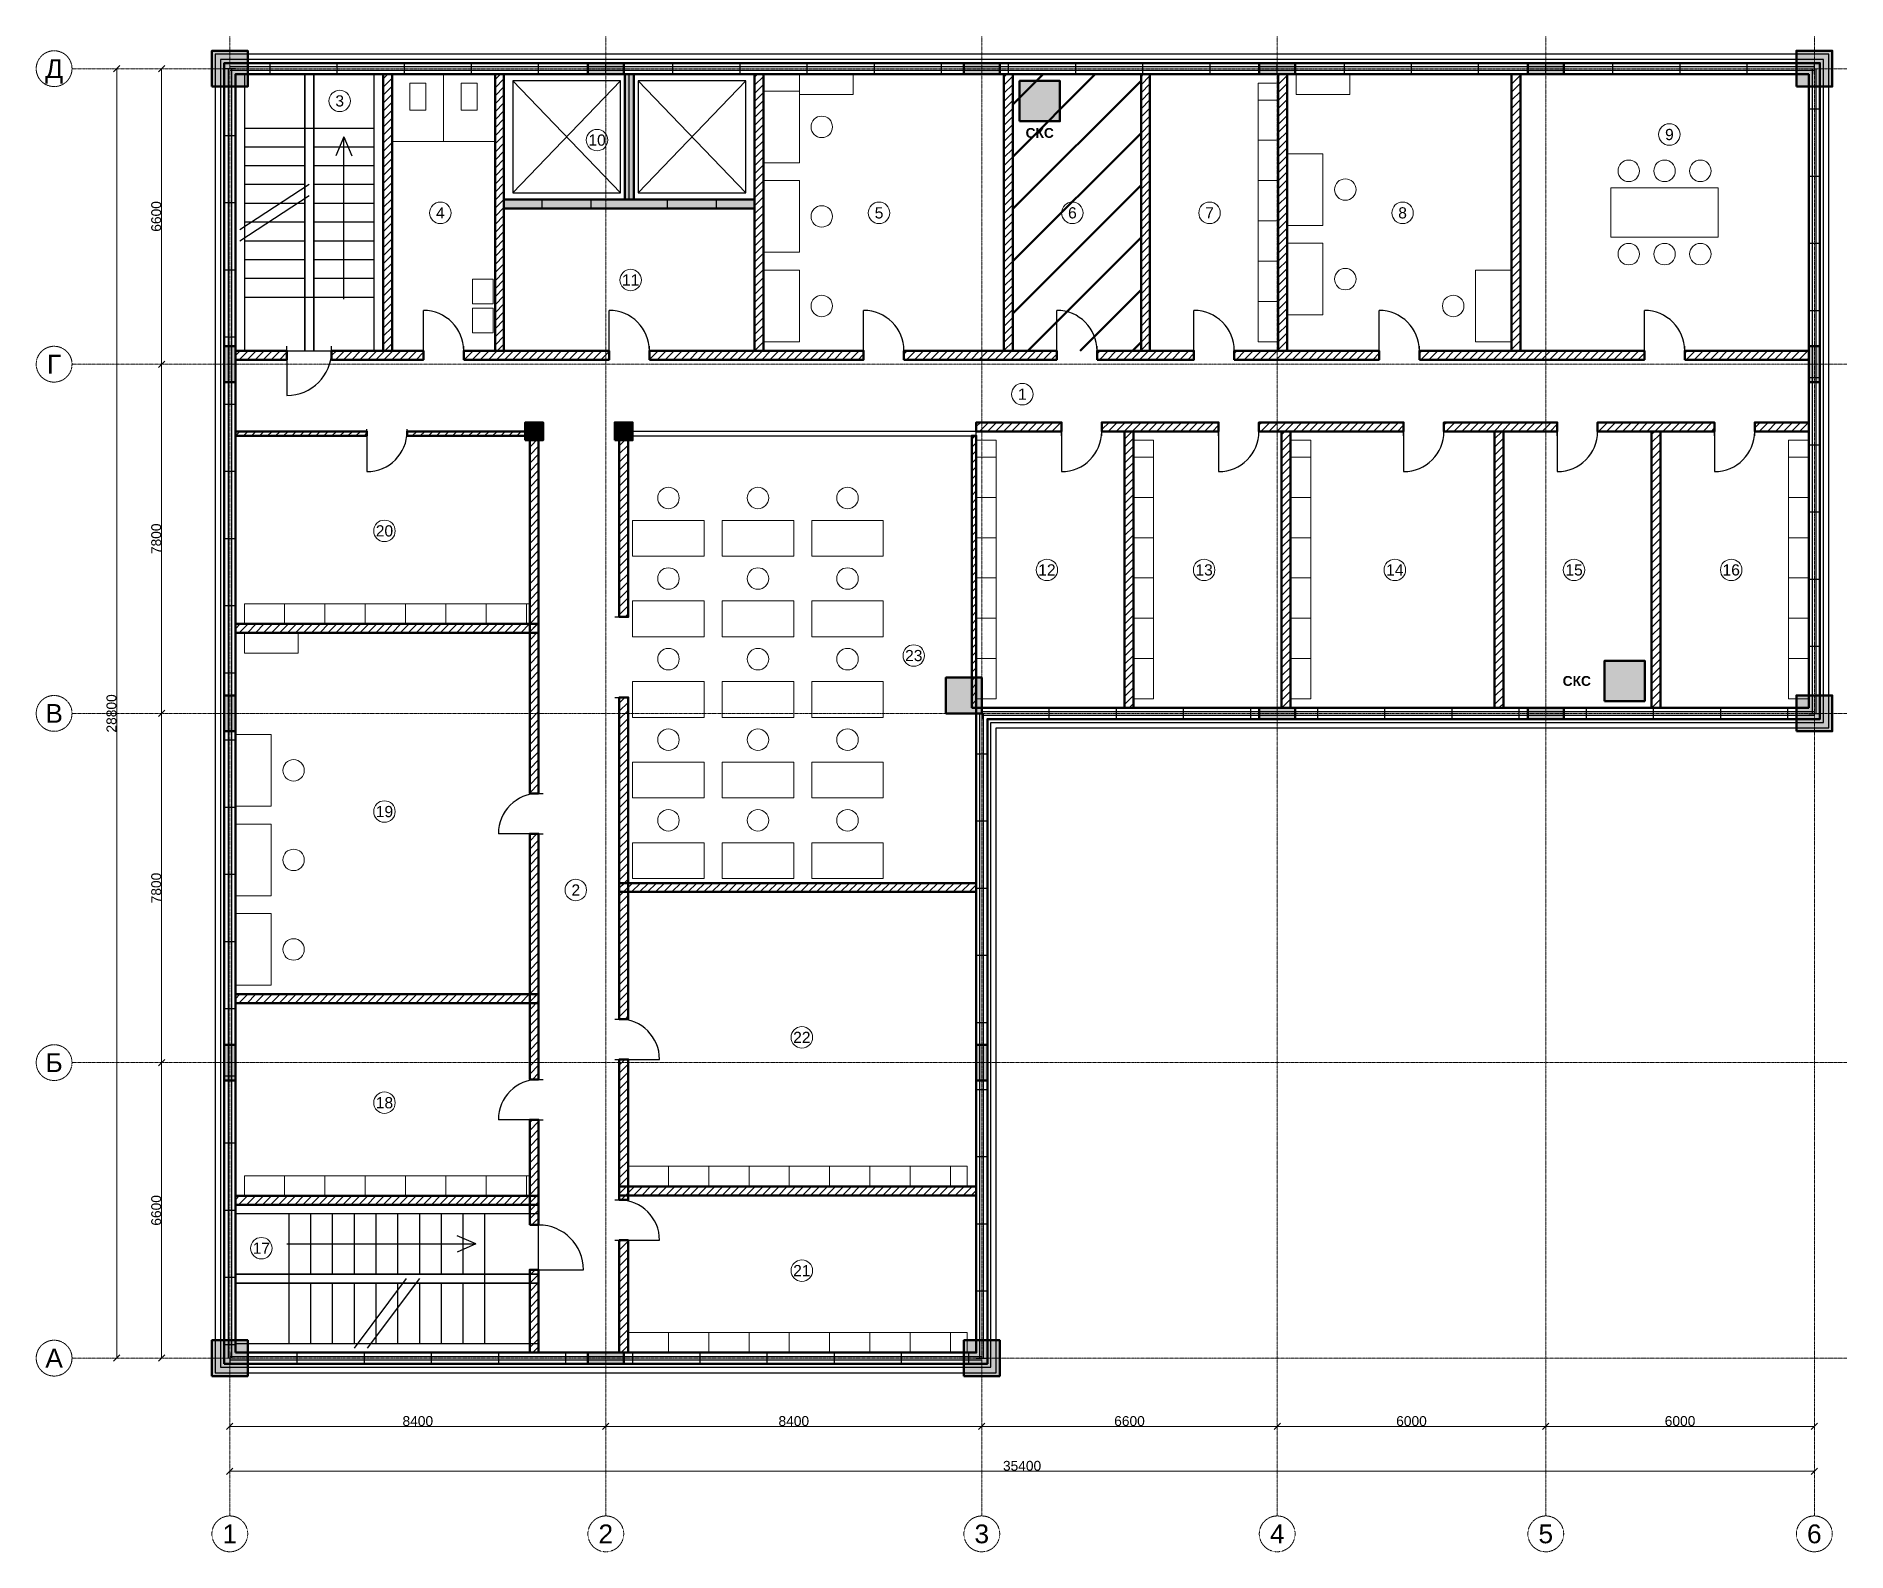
# Model space of a CAD drawing. Header units: millimetres. Extents: x -4325 to 36125, y -4325 to 29525.
import ezdxf
from ezdxf.enums import TextEntityAlignment as Align

# ---------------------------------------------------------------- set-up
doc = ezdxf.new("R2010")
doc.units = ezdxf.units.MM
doc.linetypes.add('CENTER2', pattern=[2.541, 1.587, -0.318, 0.318, -0.318])
for name, color, linetype, lineweight in [('A-ANNO-ROOM', 7, 'CONTINUOUS', 18), ('A-DIMS', 8, 'CONTINUOUS', 13), ('A-DOOR', 3, 'CONTINUOUS', 25), ('A-ELEV', 7, 'CONTINUOUS', 25), ('A-FACADE-PANEL', 8, 'CONTINUOUS', 25), ('A-FURN', 8, 'CONTINUOUS', 18), ('A-GLAZ-RIBBON', 5, 'CONTINUOUS', 25), ('A-GRID', 8, 'CENTER2', 13), ('A-HATCH', 9, 'CONTINUOUS', 9), ('A-OUTLINE', 7, 'CONTINUOUS', 50), ('A-SANI', 8, 'CONTINUOUS', 18), ('A-STAIR', 7, 'CONTINUOUS', 25), ('A-WALL-BLOCK', 9, 'CONTINUOUS', 50), ('A-WALL-GLASS', 4, 'CONTINUOUS', 25), ('A-WALL-RC', 7, 'CONTINUOUS', 50), ('E-SCS-RISER', 1, 'CONTINUOUS', 50), ('E-SERVER-ROOM', 1, 'CONTINUOUS', 50)]:
    doc.layers.add(name, color=color, linetype=linetype, lineweight=lineweight)
doc.styles.add('Arial-Bold', font='arialbd.ttf')
doc.styles.get("Standard").update_dxf_attribs({"font": 'arial.ttf'})

msp = doc.modelspace()

# ---------------------------------------------------------------- hatches: boundary and pattern name
at = {"layer": 'A-HATCH'}
h = msp.add_hatch(dxfattribs=at)
h.set_pattern_fill('ANSI31', scale=40)
h.paths.add_polyline_path([(3425, 22500), (3625, 22500), (3625, 28675), (3625, 28675), (3425, 28675), (3425, 28675)])
h = msp.add_hatch(dxfattribs=at)
h.set_pattern_fill('ANSI31', scale=40)
h.paths.add_polyline_path([(5925, 22500), (6125, 22500), (6125, 28675), (6125, 28675), (5925, 28675), (5925, 28675)])
h = msp.add_hatch(dxfattribs=at)
h.set_pattern_fill('ANSI31', scale=40)
h.paths.add_polyline_path([(11725, 22500), (11925, 22500), (11925, 28675), (11925, 28675), (11725, 28675), (11725, 28675)])
h = msp.add_hatch(dxfattribs=at)
h.set_pattern_fill('ANSI31', scale=40)
h.paths.add_polyline_path([(17294, 22500), (17494, 22500), (17494, 28675), (17494, 28675), (17294, 28675), (17294, 28675)])
h = msp.add_hatch(dxfattribs=at)
h.set_pattern_fill('ANSI31', scale=40)
h.paths.add_polyline_path([(20358, 22500), (20558, 22500), (20558, 28675), (20558, 28675), (20358, 28675), (20358, 28675)])
h = msp.add_hatch(dxfattribs=at)
h.set_pattern_fill('ANSI31', scale=40)
h.paths.add_polyline_path([(23421, 22500), (23621, 22500), (23621, 28675), (23621, 28675), (23421, 28675), (23421, 28675)])
h = msp.add_hatch(dxfattribs=at)
h.set_pattern_fill('ANSI31', scale=40)
h.paths.add_polyline_path([(28632, 22500), (28832, 22500), (28832, 28675), (28832, 28675), (28632, 28675), (28632, 28675)])
h = msp.add_hatch(dxfattribs=at)
h.set_pattern_fill('ANSI31', scale=40)
h.paths.add_polyline_path([(125, 22300), (125, 22300), (1275, 22300), (1275, 22500), (125, 22500), (125, 22500)])
h = msp.add_hatch(dxfattribs=at)
h.set_pattern_fill('ANSI31', scale=40)
h.paths.add_polyline_path([(2275, 22300), (4325, 22300), (4325, 22500), (2275, 22500)])
h = msp.add_hatch(dxfattribs=at)
h.set_pattern_fill('ANSI31', scale=40)
h.paths.add_polyline_path([(5225, 22300), (8475, 22300), (8475, 22500), (5225, 22500)])
h = msp.add_hatch(dxfattribs=at)
h.set_pattern_fill('ANSI31', scale=40)
h.paths.add_polyline_path([(9375, 22300), (14160, 22300), (14160, 22500), (9375, 22500)])
h = msp.add_hatch(dxfattribs=at)
h.set_pattern_fill('ANSI31', scale=40)
h.paths.add_polyline_path([(15060, 22300), (18476, 22300), (18476, 22500), (15060, 22500)])
h = msp.add_hatch(dxfattribs=at)
h.set_pattern_fill('ANSI31', scale=40)
h.paths.add_polyline_path([(19376, 22300), (21540, 22300), (21540, 22500), (19376, 22500)])
h = msp.add_hatch(dxfattribs=at)
h.set_pattern_fill('ANSI31', scale=40)
h.paths.add_polyline_path([(22440, 22300), (25676, 22300), (25676, 22500), (22440, 22500)])
h = msp.add_hatch(dxfattribs=at)
h.set_pattern_fill('ANSI31', scale=40)
h.paths.add_polyline_path([(26576, 22300), (31604, 22300), (31604, 22500), (26576, 22500)])
h = msp.add_hatch(dxfattribs=at)
h.set_pattern_fill('ANSI31', scale=40)
h.paths.add_polyline_path([(32504, 22300), (35275, 22300), (35275, 22300), (35275, 22500), (35275, 22500), (32504, 22500)])
h = msp.add_hatch(dxfattribs=at)
h.set_pattern_fill('ANSI31', scale=40)
h.paths.add_polyline_path([(125, 20600), (125, 20600), (3062, 20600), (3062, 20700), (125, 20700), (125, 20700)])
h = msp.add_hatch(dxfattribs=at)
h.set_pattern_fill('ANSI31', scale=40)
h.paths.add_polyline_path([(3962, 20600), (6700, 20600), (6700, 20700), (3962, 20700)])
h = msp.add_hatch(dxfattribs=at)
h.set_pattern_fill('ANSI31', scale=40)
h.paths.add_polyline_path([(6700, 12612), (6900, 12612), (6900, 20700), (6700, 20700)])
h = msp.add_hatch(dxfattribs=at)
h.set_pattern_fill('ANSI31', scale=40)
h.paths.add_polyline_path([(8700, 16556), (8900, 16556), (8900, 20700), (8700, 20700)])
h = msp.add_hatch(dxfattribs=at)
h.set_pattern_fill('ANSI31', scale=40)
h.paths.add_polyline_path([(16675, 20700), (18581, 20700), (18581, 20900), (16675, 20900)])
h = msp.add_hatch(dxfattribs=at)
h.set_pattern_fill('ANSI31', scale=40)
h.paths.add_polyline_path([(19481, 20700), (22092, 20700), (22092, 20900), (19481, 20900)])
h = msp.add_hatch(dxfattribs=at)
h.set_pattern_fill('ANSI31', scale=40)
h.paths.add_polyline_path([(19987, 14525), (20187, 14525), (20187, 14525), (20187, 20700), (19987, 20700), (19987, 14525)])
h = msp.add_hatch(dxfattribs=at)
h.set_pattern_fill('ANSI31', scale=40)
h.paths.add_polyline_path([(22992, 20700), (26225, 20700), (26225, 20900), (22992, 20900)])
h = msp.add_hatch(dxfattribs=at)
h.set_pattern_fill('ANSI31', scale=40)
h.paths.add_polyline_path([(23498, 14525), (23698, 14525), (23698, 14525), (23698, 20700), (23498, 20700), (23498, 14525)])
h = msp.add_hatch(dxfattribs=at)
h.set_pattern_fill('ANSI31', scale=40)
h.paths.add_polyline_path([(27125, 20700), (29658, 20700), (29658, 20900), (27125, 20900)])
h = msp.add_hatch(dxfattribs=at)
h.set_pattern_fill('ANSI31', scale=40)
h.paths.add_polyline_path([(28252, 14525), (28452, 14525), (28452, 14525), (28452, 20700), (28252, 20700), (28252, 14525)])
h = msp.add_hatch(dxfattribs=at)
h.set_pattern_fill('ANSI31', scale=40)
h.paths.add_polyline_path([(30558, 20700), (33169, 20700), (33169, 20900), (30558, 20900)])
h = msp.add_hatch(dxfattribs=at)
h.set_pattern_fill('ANSI31', scale=40)
h.paths.add_polyline_path([(31763, 14525), (31963, 14525), (31963, 14525), (31963, 20700), (31763, 20700), (31763, 14525)])
h = msp.add_hatch(dxfattribs=at)
h.set_pattern_fill('ANSI31', scale=40)
h.paths.add_polyline_path([(34069, 20700), (35275, 20700), (35275, 20700), (35275, 20900), (35275, 20900), (34069, 20900)])
h = msp.add_hatch(dxfattribs=at)
h.set_pattern_fill('ANSI31', scale=40)
h.paths.add_polyline_path([(16575, 14525), (16675, 14525), (16675, 14525), (16675, 20600), (16575, 20600), (16575, 14525)])
h = msp.add_hatch(dxfattribs=at)
h.set_pattern_fill('ANSI31', scale=40)
h.paths.add_polyline_path([(125, 16197), (125, 16197), (6900, 16197), (6900, 16397), (125, 16397), (125, 16397)])
h = msp.add_hatch(dxfattribs=at)
h.set_pattern_fill('ANSI31', scale=40)
h.paths.add_polyline_path([(8700, 7573), (8900, 7573), (8900, 14756), (8700, 14756)])
h = msp.add_hatch(dxfattribs=at)
h.set_pattern_fill('ANSI31', scale=40)
h.paths.add_polyline_path([(6700, 6226), (6900, 6226), (6900, 11712), (6700, 11712)])
h = msp.add_hatch(dxfattribs=at)
h.set_pattern_fill('ANSI31', scale=40)
h.paths.add_polyline_path([(8700, 10412), (16675, 10412), (16675, 10412), (16675, 10612), (16675, 10612), (8700, 10612)])
h = msp.add_hatch(dxfattribs=at)
h.set_pattern_fill('ANSI31', scale=40)
h.paths.add_polyline_path([(125, 7928), (125, 7928), (6900, 7928), (6900, 8128), (125, 8128), (125, 8128)])
h = msp.add_hatch(dxfattribs=at)
h.set_pattern_fill('ANSI31', scale=40)
h.paths.add_polyline_path([(8700, 3534), (8900, 3534), (8900, 6673), (8700, 6673)])
h = msp.add_hatch(dxfattribs=at)
h.set_pattern_fill('ANSI31', scale=40)
h.paths.add_polyline_path([(6700, 2975), (6900, 2975), (6900, 5326), (6700, 5326)])
h = msp.add_hatch(dxfattribs=at)
h.set_pattern_fill('ANSI31', scale=40)
h.paths.add_polyline_path([(8700, 3634), (16675, 3634), (16675, 3634), (16675, 3834), (16675, 3834), (8700, 3834)])
h = msp.add_hatch(dxfattribs=at)
h.set_pattern_fill('ANSI31', scale=40)
h.paths.add_polyline_path([(125, 3425), (125, 3425), (6900, 3425), (6900, 3625), (125, 3625), (125, 3625)])
h = msp.add_hatch(dxfattribs=at)
h.set_pattern_fill('ANSI31', scale=40)
h.paths.add_polyline_path([(8700, 125), (8900, 125), (8900, 125), (8900, 2634), (8700, 2634), (8700, 125)])
h = msp.add_hatch(dxfattribs=at)
h.set_pattern_fill('ANSI31', scale=40)
h.paths.add_polyline_path([(6700, 125), (6900, 125), (6900, 125), (6900, 1975), (6700, 1975), (6700, 125)])
at = {"layer": 'A-WALL-RC'}
h = msp.add_hatch(color=7, dxfattribs=at)
h.dxf.hatch_style = 1
h.paths.add_polyline_path([(-400, 28400), (400, 28400), (400, 29200), (-400, 29200)])
h = msp.add_hatch(color=7, dxfattribs=at)
h.dxf.hatch_style = 1
h.paths.add_polyline_path([(35000, 28400), (35800, 28400), (35800, 29200), (35000, 29200)])
h = msp.add_hatch(color=7, dxfattribs=at)
h.dxf.hatch_style = 1
h.paths.add_polyline_path([(8000, 28675), (8800, 28675), (8800, 28925), (8000, 28925)])
h = msp.add_hatch(color=7, dxfattribs=at)
h.dxf.hatch_style = 1
h.paths.add_polyline_path([(16400, 28675), (17200, 28675), (17200, 28925), (16400, 28925)])
h = msp.add_hatch(color=7, dxfattribs=at)
h.dxf.hatch_style = 1
h.paths.add_polyline_path([(23000, 28675), (23800, 28675), (23800, 28925), (23000, 28925)])
h = msp.add_hatch(color=7, dxfattribs=at)
h.dxf.hatch_style = 1
h.paths.add_polyline_path([(29000, 28675), (29800, 28675), (29800, 28925), (29000, 28925)])
h = msp.add_hatch(color=7, dxfattribs=at)
h.dxf.hatch_style = 1
h.paths.add_polyline_path([(8825, 25875), (9025, 25875), (9025, 28675), (9025, 28675), (8825, 28675), (8825, 28675)])
h = msp.add_hatch(color=7, dxfattribs=at)
h.dxf.hatch_style = 1
h.paths.add_polyline_path([(6125, 25675), (11725, 25675), (11725, 25875), (6125, 25875)])
h = msp.add_hatch(color=7, dxfattribs=at)
h.dxf.hatch_style = 1
h.paths.add_polyline_path([(-125, 21800), (125, 21800), (125, 22600), (-125, 22600)])
h = msp.add_hatch(color=7, dxfattribs=at)
h.dxf.hatch_style = 1
h.paths.add_polyline_path([(35275, 21800), (35525, 21800), (35525, 22600), (35275, 22600)])
h = msp.add_hatch(color=7, dxfattribs=at)
h.dxf.hatch_style = 1
h.paths.add_polyline_path([(6600, 20500), (7000, 20500), (7000, 20900), (6600, 20900)])
h = msp.add_hatch(color=7, dxfattribs=at)
h.dxf.hatch_style = 1
h.paths.add_polyline_path([(8600, 20500), (9000, 20500), (9000, 20900), (8600, 20900)])
h = msp.add_hatch(color=7, dxfattribs=at)
h.dxf.hatch_style = 1
h.paths.add_polyline_path([(16000, 14400), (16800, 14400), (16800, 15200), (16000, 15200)])
h = msp.add_hatch(color=7, dxfattribs=at)
h.dxf.hatch_style = 1
h.paths.add_polyline_path([(-125, 14000), (125, 14000), (125, 14800), (-125, 14800)])
h = msp.add_hatch(color=7, dxfattribs=at)
h.dxf.hatch_style = 1
h.paths.add_polyline_path([(35000, 14000), (35800, 14000), (35800, 14800), (35000, 14800)])
h = msp.add_hatch(color=7, dxfattribs=at)
h.dxf.hatch_style = 1
h.paths.add_polyline_path([(23000, 14275), (23800, 14275), (23800, 14525), (23000, 14525)])
h = msp.add_hatch(color=7, dxfattribs=at)
h.dxf.hatch_style = 1
h.paths.add_polyline_path([(29000, 14275), (29800, 14275), (29800, 14525), (29000, 14525)])
h = msp.add_hatch(color=7, dxfattribs=at)
h.dxf.hatch_style = 1
h.paths.add_polyline_path([(-125, 6200), (125, 6200), (125, 7000), (-125, 7000)])
h = msp.add_hatch(color=7, dxfattribs=at)
h.dxf.hatch_style = 1
h.paths.add_polyline_path([(16675, 6200), (16925, 6200), (16925, 7000), (16675, 7000)])
h = msp.add_hatch(color=7, dxfattribs=at)
h.dxf.hatch_style = 1
h.paths.add_polyline_path([(-400, -400), (400, -400), (400, 400), (-400, 400)])
h = msp.add_hatch(color=7, dxfattribs=at)
h.dxf.hatch_style = 1
h.paths.add_polyline_path([(8000, -125), (8800, -125), (8800, 125), (8000, 125)])
h = msp.add_hatch(color=7, dxfattribs=at)
h.dxf.hatch_style = 1
h.paths.add_polyline_path([(16400, -400), (17200, -400), (17200, 400), (16400, 400)])
at = {"layer": 'E-SCS-RISER'}
h = msp.add_hatch(color=7, dxfattribs=at)
h.dxf.hatch_style = 1
h.paths.add_polyline_path([(17644, 27625), (18544, 27625), (18544, 28525), (17644, 28525)])
h = msp.add_hatch(color=7, dxfattribs=at)
h.dxf.hatch_style = 1
h.paths.add_polyline_path([(30713, 14675), (31613, 14675), (31613, 15575), (30713, 15575)])
at = {"layer": 'E-SERVER-ROOM'}
h = msp.add_hatch(dxfattribs=at)
h.set_pattern_fill('ANSI31', scale=260)
h.paths.add_polyline_path([(17494, 22500), (20358, 22500), (20358, 28675), (17494, 28675)])

# ---------------------------------------------------------------- linework, layer by layer
at = {"layer": 'A-ANNO-ROOM'}
for centre in [(2455, 28080), (32162, 27330), (8205, 27205), (4705, 25580), (14505, 25580), (18824, 25580), (21888, 25580), (26201, 25580), (8955, 24080), (17705, 21530), (3455, 18477), (18255, 17605), (21767, 17605), (26028, 17605), (30032, 17605), (33543, 17605), (15280, 15692), (3455, 12208), (7730, 10455), (12780, 7164), (3455, 5705), (705, 2455), (12780, 1955)]:
    msp.add_circle(centre, 240, dxfattribs=at)
at = {"layer": 'A-DIMS'}
for p, q in [((-2596, 28729), (-2454, 28871)), ((-2525, 0), (-2525, 28800)), ((-1596, 28729), (-1454, 28871)), ((-1525, 22200), (-1525, 28800)), ((-1596, 22129), (-1454, 22271)), ((-1596, 22129), (-1454, 22271)), ((-1525, 14400), (-1525, 22200)), ((-1596, 14329), (-1454, 14471)), ((-1596, 14329), (-1454, 14471)), ((-1525, 6600), (-1525, 14400)), ((-1596, 6529), (-1454, 6671)), ((-1596, 6529), (-1454, 6671)), ((-1525, 0), (-1525, 6600)), ((-2596, -71), (-2454, 71)), ((-1596, -71), (-1454, 71)), ((-71, -1596), (71, -1454)), ((0, -1525), (8400, -1525)), ((8329, -1596), (8471, -1454)), ((8329, -1596), (8471, -1454)), ((8400, -1525), (16800, -1525)), ((16729, -1596), (16871, -1454)), ((16729, -1596), (16871, -1454)), ((16800, -1525), (23400, -1525)), ((23329, -1596), (23471, -1454)), ((23329, -1596), (23471, -1454)), ((23400, -1525), (29400, -1525)), ((29329, -1596), (29471, -1454)), ((29329, -1596), (29471, -1454)), ((29400, -1525), (35400, -1525)), ((35329, -1596), (35471, -1454)), ((-71, -2596), (71, -2454)), ((0, -2525), (35400, -2525)), ((35329, -2596), (35471, -2454))]:
    msp.add_line(p, q, dxfattribs=at)
at = {"layer": 'A-DOOR'}
for p, q in [((6975, 25675), (6975, 25875)), ((8075, 25675), (8075, 25875)), ((9775, 25675), (9775, 25875)), ((10875, 25675), (10875, 25875)), ((4325, 22500), (4325, 23400)), ((8475, 22500), (8475, 23400)), ((14160, 22500), (14160, 23400)), ((18476, 22500), (18476, 23400)), ((21540, 22500), (21540, 23400)), ((25676, 22500), (25676, 23400)), ((31604, 22500), (31604, 23400)), ((1275, 22400), (1275, 22600)), ((1275, 22500), (1275, 21500)), ((2275, 22400), (2275, 22600)), ((4325, 22400), (4325, 22600)), ((5225, 22400), (5225, 22600)), ((8475, 22400), (8475, 22600)), ((9375, 22400), (9375, 22600)), ((14160, 22400), (14160, 22600)), ((15060, 22400), (15060, 22600)), ((18476, 22400), (18476, 22600)), ((19376, 22400), (19376, 22600)), ((21540, 22400), (21540, 22600)), ((22440, 22400), (22440, 22600)), ((25676, 22400), (25676, 22600)), ((26576, 22400), (26576, 22600)), ((31604, 22400), (31604, 22600)), ((32504, 22400), (32504, 22600)), ((3062, 20650), (3062, 20750)), ((3062, 20700), (3062, 19800)), ((3962, 20650), (3962, 20750)), ((18581, 20600), (18581, 20800)), ((18581, 20700), (18581, 19800)), ((19481, 20600), (19481, 20800)), ((22092, 20600), (22092, 20800)), ((22092, 20700), (22092, 19800)), ((22992, 20600), (22992, 20800)), ((26225, 20600), (26225, 20800)), ((26225, 20700), (26225, 19800)), ((27125, 20600), (27125, 20800)), ((29658, 20600), (29658, 20800)), ((29658, 20700), (29658, 19800)), ((30558, 20600), (30558, 20800)), ((33169, 20600), (33169, 20800)), ((33169, 20700), (33169, 19800)), ((34069, 20600), (34069, 20800)), ((8600, 16556), (8800, 16556)), ((8600, 14756), (8800, 14756)), ((6800, 12612), (7000, 12612)), ((6900, 11712), (6000, 11712)), ((6800, 11712), (7000, 11712)), ((8600, 7573), (8800, 7573)), ((8600, 6673), (8800, 6673)), ((8700, 6673), (9600, 6673)), ((6800, 6226), (7000, 6226)), ((6900, 5326), (6000, 5326)), ((6800, 5326), (7000, 5326)), ((8600, 3534), (8800, 3534)), ((6800, 2975), (7000, 2975)), ((8600, 2634), (8800, 2634)), ((8700, 2634), (9600, 2634)), ((6800, 1975), (7000, 1975)), ((6900, 1975), (7900, 1975))]:
    msp.add_line(p, q, dxfattribs=at)
for centre, radius, start, end in [((4325, 22500), 900, 0, 90), ((8475, 22500), 900, 0, 90), ((14160, 22500), 900, 0, 90), ((18476, 22500), 900, 0, 90), ((21540, 22500), 900, 0, 90), ((25676, 22500), 900, 0, 90), ((31604, 22500), 900, 0, 90), ((1275, 22500), 1000, -90, 0), ((3062, 20700), 900, -90, 0), ((18581, 20700), 900, -90, 0), ((22092, 20700), 900, -90, 0), ((26225, 20700), 900, -90, 0), ((29658, 20700), 900, -90, 0), ((33169, 20700), 900, -90, 0), ((6900, 11712), 900, 90, 180), ((8700, 6673), 900, 0, 90), ((6900, 5326), 900, 90, 180), ((8700, 2634), 900, 0, 90), ((6900, 1975), 1000, 0, 90)]:
    msp.add_arc(centre, radius, start, end, dxfattribs=at)
at = {"layer": 'A-ELEV'}
for p, q in [((6325, 26025), (8725, 28525)), ((6325, 28525), (8725, 26025)), ((8925, 25875), (8925, 28675)), ((9125, 26025), (11525, 28525)), ((9125, 28525), (11525, 26025))]:
    msp.add_line(p, q, dxfattribs=at)
for points in [[(6325, 26025), (8725, 26025), (8725, 28525), (6325, 28525)], [(9125, 26025), (11525, 26025), (11525, 28525), (9125, 28525)]]:
    msp.add_lwpolyline(points, close=True, dxfattribs=at)
at = {"layer": 'A-FACADE-PANEL'}
for points in [[(-325, -325), (17125, -325), (17125, 14075), (35725, 14075), (35725, 29125), (-325, 29125)], [(-205, -205), (17005, -205), (17005, 14195), (35605, 14195), (35605, 29005), (-205, 29005)]]:
    msp.add_lwpolyline(points, close=True, dxfattribs=at)
at = {"layer": 'A-FURN'}
for p, q in [((22971, 28100), (23421, 28100)), ((22971, 27200), (23421, 27200)), ((22971, 26300), (23421, 26300)), ((22971, 25400), (23421, 25400)), ((22971, 24500), (23421, 24500)), ((22971, 23600), (23421, 23600)), ((16675, 20125), (17125, 20125)), ((20187, 20125), (20637, 20125)), ((23698, 20125), (24148, 20125)), ((34825, 20125), (35275, 20125)), ((16675, 19225), (17125, 19225)), ((20187, 19225), (20637, 19225)), ((23698, 19225), (24148, 19225)), ((34825, 19225), (35275, 19225)), ((16675, 18325), (17125, 18325)), ((20187, 18325), (20637, 18325)), ((23698, 18325), (24148, 18325)), ((34825, 18325), (35275, 18325)), ((16675, 17425), (17125, 17425)), ((20187, 17425), (20637, 17425)), ((23698, 17425), (24148, 17425)), ((34825, 17425), (35275, 17425)), ((1225, 16397), (1225, 16847)), ((2125, 16397), (2125, 16847)), ((3025, 16397), (3025, 16847)), ((3925, 16397), (3925, 16847)), ((4825, 16397), (4825, 16847)), ((5725, 16397), (5725, 16847)), ((6625, 16397), (6625, 16847)), ((16675, 16525), (17125, 16525)), ((20187, 16525), (20637, 16525)), ((23698, 16525), (24148, 16525)), ((34825, 16525), (35275, 16525)), ((16675, 15625), (17125, 15625)), ((20187, 15625), (20637, 15625)), ((23698, 15625), (24148, 15625)), ((34825, 15625), (35275, 15625)), ((1225, 3625), (1225, 4075)), ((2125, 3625), (2125, 4075)), ((3025, 3625), (3025, 4075)), ((3925, 3625), (3925, 4075)), ((4825, 3625), (4825, 4075)), ((5725, 3625), (5725, 4075)), ((6625, 3625), (6625, 4075)), ((9800, 3834), (9800, 4284)), ((10700, 3834), (10700, 4284)), ((11600, 3834), (11600, 4284)), ((12500, 3834), (12500, 4284)), ((13400, 3834), (13400, 4284)), ((14300, 3834), (14300, 4284)), ((15200, 3834), (15200, 4284)), ((16100, 3834), (16100, 4284)), ((9800, 125), (9800, 575)), ((10700, 125), (10700, 575)), ((11600, 125), (11600, 575)), ((12500, 125), (12500, 575)), ((13400, 125), (13400, 575)), ((14300, 125), (14300, 575)), ((15200, 125), (15200, 575)), ((16100, 125), (16100, 575))]:
    msp.add_line(p, q, dxfattribs=at)
for points in [[(12725, 28225), (13925, 28225), (13925, 28675), (12725, 28675)], [(22971, 22700), (23421, 22700), (23421, 28475), (22971, 28475)], [(23821, 28225), (25021, 28225), (25021, 28675), (23821, 28675)], [(11925, 26700), (12725, 26700), (12725, 28300), (11925, 28300)], [(23621, 25300), (24421, 25300), (24421, 26900), (23621, 26900)], [(11925, 24700), (12725, 24700), (12725, 26300), (11925, 26300)], [(30854, 25038), (33254, 25038), (33254, 26138), (30854, 26138)], [(23621, 23300), (24421, 23300), (24421, 24900), (23621, 24900)], [(11925, 22700), (12725, 22700), (12725, 24300), (11925, 24300)], [(27832, 22700), (28632, 22700), (28632, 24300), (27832, 24300)], [(16675, 14725), (17125, 14725), (17125, 20500), (16675, 20500)], [(20187, 14725), (20637, 14725), (20637, 20500), (20187, 20500)], [(23698, 14725), (24148, 14725), (24148, 20500), (23698, 20500)], [(34825, 14725), (35275, 14725), (35275, 20500), (34825, 20500)], [(9000, 17912), (10600, 17912), (10600, 18712), (9000, 18712)], [(11000, 17912), (12600, 17912), (12600, 18712), (11000, 18712)], [(13000, 17912), (14600, 17912), (14600, 18712), (13000, 18712)], [(325, 16397), (6700, 16397), (6700, 16847), (325, 16847)], [(9000, 16112), (10600, 16112), (10600, 16912), (9000, 16912)], [(11000, 16112), (12600, 16112), (12600, 16912), (11000, 16912)], [(13000, 16112), (14600, 16112), (14600, 16912), (13000, 16912)], [(325, 15747), (1525, 15747), (1525, 16197), (325, 16197)], [(9000, 14312), (10600, 14312), (10600, 15112), (9000, 15112)], [(11000, 14312), (12600, 14312), (12600, 15112), (11000, 15112)], [(13000, 14312), (14600, 14312), (14600, 15112), (13000, 15112)], [(125, 12328), (925, 12328), (925, 13928), (125, 13928)], [(9000, 12512), (10600, 12512), (10600, 13312), (9000, 13312)], [(11000, 12512), (12600, 12512), (12600, 13312), (11000, 13312)], [(13000, 12512), (14600, 12512), (14600, 13312), (13000, 13312)], [(125, 10328), (925, 10328), (925, 11928), (125, 11928)], [(9000, 10712), (10600, 10712), (10600, 11512), (9000, 11512)], [(11000, 10712), (12600, 10712), (12600, 11512), (11000, 11512)], [(13000, 10712), (14600, 10712), (14600, 11512), (13000, 11512)], [(125, 8328), (925, 8328), (925, 9928), (125, 9928)], [(325, 3625), (6700, 3625), (6700, 4075), (325, 4075)], [(8900, 3834), (16475, 3834), (16475, 4284), (8900, 4284)], [(8900, 125), (16475, 125), (16475, 575), (8900, 575)]]:
    msp.add_lwpolyline(points, close=True, dxfattribs=at)
for centre in [(13225, 27500), (31254, 26518), (32054, 26518), (32854, 26518), (24921, 26100), (13225, 25500), (31254, 24658), (32054, 24658), (32854, 24658), (24921, 24100), (13225, 23500), (27332, 23500), (9800, 19212), (11800, 19212), (13800, 19212), (9800, 17412), (11800, 17412), (13800, 17412), (9800, 15612), (11800, 15612), (13800, 15612), (9800, 13812), (11800, 13812), (13800, 13812), (1425, 13128), (9800, 12012), (11800, 12012), (13800, 12012), (1425, 11128), (1425, 9128)]:
    msp.add_circle(centre, 240, dxfattribs=at)
at = {"layer": 'A-GLAZ-RIBBON'}
for p, q in [((125, 28800), (-125, 28800)), ((-40, 28800), (-40, 0)), ((35400, 28840), (0, 28840)), ((35400, 28760), (0, 28760)), ((40, 28800), (40, 0)), ((900, 28675), (900, 28925)), ((2400, 28675), (2400, 28925)), ((3900, 28675), (3900, 28925)), ((5400, 28675), (5400, 28925)), ((6900, 28675), (6900, 28925)), ((8400, 28675), (8400, 28925)), ((9900, 28675), (9900, 28925)), ((11400, 28675), (11400, 28925)), ((12900, 28675), (12900, 28925)), ((14400, 28675), (14400, 28925)), ((15900, 28675), (15900, 28925)), ((17400, 28675), (17400, 28925)), ((18900, 28675), (18900, 28925)), ((20400, 28675), (20400, 28925)), ((21900, 28675), (21900, 28925)), ((23400, 28675), (23400, 28925)), ((24900, 28675), (24900, 28925)), ((26400, 28675), (26400, 28925)), ((27900, 28675), (27900, 28925)), ((29400, 28675), (29400, 28925)), ((30900, 28675), (30900, 28925)), ((32400, 28675), (32400, 28925)), ((33900, 28675), (33900, 28925)), ((35360, 14400), (35360, 28800)), ((35400, 28675), (35400, 28925)), ((35440, 14400), (35440, 28800)), ((35275, 27900), (35525, 27900)), ((125, 27300), (-125, 27300)), ((35275, 26400), (35525, 26400)), ((125, 25800), (-125, 25800)), ((35275, 24900), (35525, 24900)), ((125, 24300), (-125, 24300)), ((35275, 23400), (35525, 23400)), ((125, 22800), (-125, 22800)), ((35275, 21900), (35525, 21900)), ((125, 21300), (-125, 21300)), ((35275, 20400), (35525, 20400)), ((125, 19800), (-125, 19800)), ((35275, 18900), (35525, 18900)), ((125, 18300), (-125, 18300)), ((35275, 17400), (35525, 17400)), ((125, 16800), (-125, 16800)), ((35275, 15900), (35525, 15900)), ((125, 15300), (-125, 15300)), ((16760, 0), (16760, 14400)), ((16800, 14525), (16800, 14275)), ((16800, 14440), (35400, 14440)), ((16800, 14360), (35400, 14360)), ((16840, 0), (16840, 14400)), ((18300, 14525), (18300, 14275)), ((19800, 14525), (19800, 14275)), ((21300, 14525), (21300, 14275)), ((22800, 14525), (22800, 14275)), ((24300, 14525), (24300, 14275)), ((25800, 14525), (25800, 14275)), ((27300, 14525), (27300, 14275)), ((28800, 14525), (28800, 14275)), ((30300, 14525), (30300, 14275)), ((31800, 14525), (31800, 14275)), ((33300, 14525), (33300, 14275)), ((34800, 14525), (34800, 14275)), ((35275, 14400), (35525, 14400)), ((125, 13800), (-125, 13800)), ((16675, 13500), (16925, 13500)), ((125, 12300), (-125, 12300)), ((16675, 12000), (16925, 12000)), ((125, 10800), (-125, 10800)), ((16675, 10500), (16925, 10500)), ((125, 9300), (-125, 9300)), ((16675, 9000), (16925, 9000)), ((125, 7800), (-125, 7800)), ((16675, 7500), (16925, 7500)), ((125, 6300), (-125, 6300)), ((16675, 6000), (16925, 6000)), ((125, 4800), (-125, 4800)), ((16675, 4500), (16925, 4500)), ((125, 3300), (-125, 3300)), ((16675, 3000), (16925, 3000)), ((125, 1800), (-125, 1800)), ((16675, 1500), (16925, 1500)), ((125, 300), (-125, 300)), ((0, 125), (0, -125)), ((0, 40), (16800, 40)), ((1500, 125), (1500, -125)), ((3000, 125), (3000, -125)), ((4500, 125), (4500, -125)), ((6000, 125), (6000, -125)), ((7500, 125), (7500, -125)), ((9000, 125), (9000, -125)), ((10500, 125), (10500, -125)), ((12000, 125), (12000, -125)), ((13500, 125), (13500, -125)), ((15000, 125), (15000, -125)), ((16500, 125), (16500, -125)), ((16675, 0), (16925, 0)), ((0, -40), (16800, -40))]:
    msp.add_line(p, q, dxfattribs=at)
at = {"layer": 'A-GRID'}
for p, q in [((0, -3525), (0, 29525)), ((8400, -3525), (8400, 29525)), ((16800, -3525), (16800, 29525)), ((23400, -3525), (23400, 29525)), ((29400, -3525), (29400, 29525)), ((35400, -3525), (35400, 29525)), ((-3525, 28800), (36125, 28800)), ((-3525, 22200), (36125, 22200)), ((-3525, 14400), (36125, 14400)), ((-3525, 6600), (36125, 6600)), ((-3525, 0), (36125, 0))]:
    msp.add_line(p, q, dxfattribs=at)
for centre in [(-3925, 28800), (-3925, 22200), (-3925, 14400), (-3925, 6600), (-3925, 0), (0, -3925), (8400, -3925), (16800, -3925), (23400, -3925), (29400, -3925), (35400, -3925)]:
    msp.add_circle(centre, 400, dxfattribs=at)
at = {"layer": 'A-OUTLINE'}
for points in [[(-125, -125), (16925, -125), (16925, 14275), (35525, 14275), (35525, 28925), (-125, 28925)], [(125, 125), (16675, 125), (16675, 14525), (35275, 14525), (35275, 28675), (125, 28675)]]:
    msp.add_lwpolyline(points, close=True, dxfattribs=at)
at = {"layer": 'A-SANI'}
for points in [[(3625, 27175), (4775, 27175), (4775, 28675), (3625, 28675)], [(4020, 27875), (4380, 27875), (4380, 28475), (4020, 28475)], [(4775, 27175), (5925, 27175), (5925, 28675), (4775, 28675)], [(5170, 27875), (5530, 27875), (5530, 28475), (5170, 28475)], [(5425, 23550), (5885, 23550), (5885, 24100), (5425, 24100)], [(5425, 22900), (5885, 22900), (5885, 23450), (5425, 23450)]]:
    msp.add_lwpolyline(points, close=True, dxfattribs=at)
at = {"layer": 'A-STAIR'}
for p, q in [((325, 27475), (1675, 27475)), ((325, 27475), (3225, 27475)), ((1875, 27475), (3225, 27475)), ((2550, 27275), (2370, 26855)), ((2550, 23650), (2550, 27275)), ((2550, 27275), (2730, 26855)), ((325, 27056), (1675, 27056)), ((1875, 27056), (3225, 27056)), ((325, 26636), (1675, 26636)), ((1875, 26636), (3225, 26636)), ((225, 25210), (1775, 26217)), ((225, 24958), (1775, 25965)), ((325, 26217), (1675, 26217)), ((1875, 26217), (3225, 26217)), ((325, 25797), (1675, 25797)), ((1875, 25797), (3225, 25797)), ((325, 25378), (1675, 25378)), ((1875, 25378), (3225, 25378)), ((325, 24958), (1675, 24958)), ((1875, 24958), (3225, 24958)), ((325, 24539), (1675, 24539)), ((1875, 24539), (3225, 24539)), ((325, 24119), (1675, 24119)), ((1875, 24119), (3225, 24119)), ((325, 23700), (3225, 23700)), ((1325, 325), (1325, 3225)), ((1811, 1875), (1811, 3225)), ((2297, 1875), (2297, 3225)), ((2783, 1875), (2783, 3225)), ((3269, 1875), (3269, 3225)), ((3756, 1875), (3756, 3225)), ((4242, 1875), (4242, 3225)), ((4728, 1875), (4728, 3225)), ((5214, 1875), (5214, 3225)), ((5700, 1875), (5700, 3225)), ((5700, 325), (5700, 3225)), ((1275, 2550), (5500, 2550)), ((5500, 2550), (5080, 2730)), ((5500, 2550), (5080, 2370)), ((1811, 325), (1811, 1675)), ((2297, 325), (2297, 1675)), ((2783, 225), (3950, 1775)), ((2783, 325), (2783, 1675)), ((3075, 225), (4242, 1775)), ((3269, 325), (3269, 1675)), ((3756, 325), (3756, 1675)), ((4242, 325), (4242, 1675)), ((4728, 325), (4728, 1675)), ((5214, 325), (5214, 1675)), ((5700, 325), (5700, 1675))]:
    msp.add_line(p, q, dxfattribs=at)
for points in [[(325, 22500), (1675, 22500), (1675, 28675), (325, 28675)], [(1675, 22500), (1875, 22500), (1875, 28675), (1675, 28675)], [(1875, 22500), (3225, 22500), (3225, 28675), (1875, 28675)], [(125, 1875), (6900, 1875), (6900, 3225), (125, 3225)], [(125, 1675), (6900, 1675), (6900, 1875), (125, 1875)], [(125, 325), (6900, 325), (6900, 1675), (125, 1675)]]:
    msp.add_lwpolyline(points, close=True, dxfattribs=at)
at = {"layer": 'A-WALL-BLOCK'}
for points in [[(3425, 22500), (3625, 22500), (3625, 28675), (3625, 28675), (3425, 28675), (3425, 28675)], [(5925, 22500), (6125, 22500), (6125, 28675), (6125, 28675), (5925, 28675), (5925, 28675)], [(11725, 22500), (11925, 22500), (11925, 28675), (11925, 28675), (11725, 28675), (11725, 28675)], [(17294, 22500), (17494, 22500), (17494, 28675), (17494, 28675), (17294, 28675), (17294, 28675)], [(20358, 22500), (20558, 22500), (20558, 28675), (20558, 28675), (20358, 28675), (20358, 28675)], [(23421, 22500), (23621, 22500), (23621, 28675), (23621, 28675), (23421, 28675), (23421, 28675)], [(28632, 22500), (28832, 22500), (28832, 28675), (28832, 28675), (28632, 28675), (28632, 28675)], [(125, 22300), (125, 22300), (1275, 22300), (1275, 22500), (125, 22500), (125, 22500)], [(2275, 22300), (4325, 22300), (4325, 22500), (2275, 22500)], [(5225, 22300), (8475, 22300), (8475, 22500), (5225, 22500)], [(9375, 22300), (14160, 22300), (14160, 22500), (9375, 22500)], [(15060, 22300), (18476, 22300), (18476, 22500), (15060, 22500)], [(19376, 22300), (21540, 22300), (21540, 22500), (19376, 22500)], [(22440, 22300), (25676, 22300), (25676, 22500), (22440, 22500)], [(26576, 22300), (31604, 22300), (31604, 22500), (26576, 22500)], [(32504, 22300), (35275, 22300), (35275, 22300), (35275, 22500), (35275, 22500), (32504, 22500)], [(125, 20600), (125, 20600), (3062, 20600), (3062, 20700), (125, 20700), (125, 20700)], [(3962, 20600), (6700, 20600), (6700, 20700), (3962, 20700)], [(6700, 12612), (6900, 12612), (6900, 20700), (6700, 20700)], [(8700, 16556), (8900, 16556), (8900, 20700), (8700, 20700)], [(16675, 20700), (18581, 20700), (18581, 20900), (16675, 20900)], [(19481, 20700), (22092, 20700), (22092, 20900), (19481, 20900)], [(19987, 14525), (20187, 14525), (20187, 14525), (20187, 20700), (19987, 20700), (19987, 14525)], [(22992, 20700), (26225, 20700), (26225, 20900), (22992, 20900)], [(23498, 14525), (23698, 14525), (23698, 14525), (23698, 20700), (23498, 20700), (23498, 14525)], [(27125, 20700), (29658, 20700), (29658, 20900), (27125, 20900)], [(28252, 14525), (28452, 14525), (28452, 14525), (28452, 20700), (28252, 20700), (28252, 14525)], [(30558, 20700), (33169, 20700), (33169, 20900), (30558, 20900)], [(31763, 14525), (31963, 14525), (31963, 14525), (31963, 20700), (31763, 20700), (31763, 14525)], [(34069, 20700), (35275, 20700), (35275, 20700), (35275, 20900), (35275, 20900), (34069, 20900)], [(16575, 14525), (16675, 14525), (16675, 14525), (16675, 20600), (16575, 20600), (16575, 14525)], [(125, 16197), (125, 16197), (6900, 16197), (6900, 16397), (125, 16397), (125, 16397)], [(8700, 7573), (8900, 7573), (8900, 14756), (8700, 14756)], [(6700, 6226), (6900, 6226), (6900, 11712), (6700, 11712)], [(8700, 10412), (16675, 10412), (16675, 10412), (16675, 10612), (16675, 10612), (8700, 10612)], [(125, 7928), (125, 7928), (6900, 7928), (6900, 8128), (125, 8128), (125, 8128)], [(8700, 3534), (8900, 3534), (8900, 6673), (8700, 6673)], [(6700, 2975), (6900, 2975), (6900, 5326), (6700, 5326)], [(8700, 3634), (16675, 3634), (16675, 3634), (16675, 3834), (16675, 3834), (8700, 3834)], [(125, 3425), (125, 3425), (6900, 3425), (6900, 3625), (125, 3625), (125, 3625)], [(8700, 125), (8900, 125), (8900, 125), (8900, 2634), (8700, 2634), (8700, 125)], [(6700, 125), (6900, 125), (6900, 125), (6900, 1975), (6700, 1975), (6700, 125)]]:
    msp.add_lwpolyline(points, close=True, dxfattribs=at)
at = {"layer": 'A-WALL-GLASS'}
msp.add_lwpolyline([(8900, 20600), (16675, 20600), (16675, 20700), (8900, 20700)], close=True, dxfattribs=at)
at = {"layer": 'A-WALL-RC'}
for points in [[(-400, 28400), (400, 28400), (400, 29200), (-400, 29200)], [(35000, 28400), (35800, 28400), (35800, 29200), (35000, 29200)], [(8000, 28675), (8800, 28675), (8800, 28925), (8000, 28925)], [(16400, 28675), (17200, 28675), (17200, 28925), (16400, 28925)], [(23000, 28675), (23800, 28675), (23800, 28925), (23000, 28925)], [(29000, 28675), (29800, 28675), (29800, 28925), (29000, 28925)], [(8825, 25875), (9025, 25875), (9025, 28675), (9025, 28675), (8825, 28675), (8825, 28675)], [(6125, 25675), (11725, 25675), (11725, 25875), (6125, 25875)], [(-125, 21800), (125, 21800), (125, 22600), (-125, 22600)], [(35275, 21800), (35525, 21800), (35525, 22600), (35275, 22600)], [(6600, 20500), (7000, 20500), (7000, 20900), (6600, 20900)], [(8600, 20500), (9000, 20500), (9000, 20900), (8600, 20900)], [(16000, 14400), (16800, 14400), (16800, 15200), (16000, 15200)], [(-125, 14000), (125, 14000), (125, 14800), (-125, 14800)], [(35000, 14000), (35800, 14000), (35800, 14800), (35000, 14800)], [(23000, 14275), (23800, 14275), (23800, 14525), (23000, 14525)], [(29000, 14275), (29800, 14275), (29800, 14525), (29000, 14525)], [(-125, 6200), (125, 6200), (125, 7000), (-125, 7000)], [(16675, 6200), (16925, 6200), (16925, 7000), (16675, 7000)], [(-400, -400), (400, -400), (400, 400), (-400, 400)], [(8000, -125), (8800, -125), (8800, 125), (8000, 125)], [(16400, -400), (17200, -400), (17200, 400), (16400, 400)]]:
    msp.add_lwpolyline(points, close=True, dxfattribs=at)
at = {"layer": 'E-SCS-RISER'}
for points in [[(17644, 27625), (18544, 27625), (18544, 28525), (17644, 28525)], [(30713, 14675), (31613, 14675), (31613, 15575), (30713, 15575)]]:
    msp.add_lwpolyline(points, close=True, dxfattribs=at)

# ---------------------------------------------------------------- texts
at = {"layer": 'A-ANNO-ROOM'}
for s, p in [('3', (2455, 28080)), ('10', (8205, 27205)), ('9', (32162, 27330)), ('4', (4705, 25580)), ('5', (14505, 25580)), ('6', (18824, 25580)), ('7', (21888, 25580)), ('8', (26201, 25580)), ('11', (8955, 24080)), ('1', (17705, 21530)), ('20', (3455, 18477)), ('12', (18255, 17605)), ('13', (21767, 17605)), ('14', (26028, 17605)), ('15', (30032, 17605)), ('16', (33543, 17605)), ('23', (15280, 15692)), ('19', (3455, 12208)), ('2', (7730, 10455)), ('22', (12780, 7164)), ('18', (3455, 5705)), ('17', (705, 2455)), ('21', (12780, 1955))]:
    msp.add_text(s, height=250, dxfattribs=at).set_placement(p, align=Align.MIDDLE_CENTER)
at = {"layer": 'A-DIMS'}
for s, p in [('6600', (-1645, 25500)), ('7800', (-1645, 18300)), ('28800', (-2645, 14400)), ('7800', (-1645, 10500)), ('6600', (-1645, 3300))]:
    msp.add_text(s, height=220, rotation=90, dxfattribs=at).set_placement(p, align=Align.MIDDLE_CENTER)
for s, p in [('8400', (4200, -1405)), ('8400', (12600, -1405)), ('6600', (20100, -1405)), ('6000', (26400, -1405)), ('6000', (32400, -1405)), ('35400', (17700, -2405))]:
    msp.add_text(s, height=220, dxfattribs=at).set_placement(p, align=Align.MIDDLE_CENTER)
at = {"layer": 'A-GRID'}
for s, p in [('Д', (-3925, 28800)), ('Г', (-3925, 22200)), ('В', (-3925, 14400)), ('Б', (-3925, 6600)), ('А', (-3925, 0)), ('1', (0, -3925)), ('2', (8400, -3925)), ('3', (16800, -3925)), ('4', (23400, -3925)), ('5', (29400, -3925)), ('6', (35400, -3925))]:
    msp.add_text(s, height=420, dxfattribs=at).set_placement(p, align=Align.MIDDLE_CENTER)
at = {"layer": 'E-SCS-RISER', "style": 'Arial-Bold'}
for p in [(18094, 27365), (30093, 15125)]:
    msp.add_text('СКС', height=220, dxfattribs=at).set_placement(p, align=Align.MIDDLE_CENTER)

doc.saveas('drawing.dxf')
